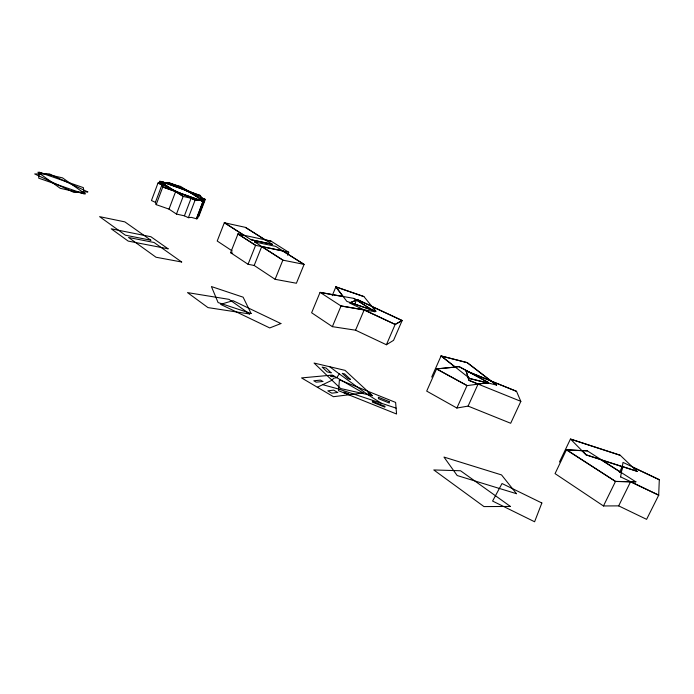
<?xml version="1.0" encoding="UTF-8"?>
<svg xmlns="http://www.w3.org/2000/svg" width="694" height="694" viewBox="0 0 694 694"><rect width="100%" height="100%" fill="white"/><g stroke="black" fill="none" stroke-linecap="round" stroke-linejoin="round"><path stroke-width="1.04" d="M581.824 450.692L566.434 449.816L555.053 473.62L603.459 505.961L618.666 505.874L646.6 519.338L658.693 495.221L659.3 479.675L623.004 462.404L620.601 476.978M622.249 466.663L621.269 472.683L601.065 459.818L622.249 466.663L619.395 472.475M158.917 183.294L159.637 181.377L160.678 181.628L159.958 183.546M155.395 202.353L161.945 184.882L157.989 183.06L151.457 200.523L155.395 202.353L156.176 204.635L169.006 209.128L176.467 214.073L184.396 215.825L188.386 217.682L191.423 217.378L196.584 218.81L203.116 201.13L196.818 217.526M156.176 204.635L162.786 187.024L161.945 184.882M164.105 184.916L164.868 182.886L183.893 189.679L190.139 192.542L201.529 199.733L198.961 199.898L179.651 193.027L173.292 190.104L162.118 182.956M169.006 209.128L175.634 191.596L162.786 187.024M176.467 214.073L183.173 196.419L159.663 181.308L180.501 186.382L204.149 201.303L183.173 196.419L175.634 191.596M184.396 215.825L191.084 198.293L195.101 200.132L198.102 199.95M188.386 217.682L195.101 200.132M198.684 216.667L205.285 199.499L201.347 197.695L200.228 195.508C189.011 192.238 180.102 185.853 168.885 182.791M224.362 222.67L251.167 239.803L272.343 244.331L245.468 227.372L224.336 222.731L217.213 241.018L232.273 250.976M282.883 251.072L304.076 264.44L296.39 283.247L275.102 279.309L254.178 265.464L248.062 264.284L230.608 252.694L237.955 234.017L244.045 235.335L224.336 222.731M248.062 264.284L255.6 245.338L237.981 233.947L271.042 241.104L288.713 252.295L287.533 255.201M254.178 265.464L261.699 246.622L282.857 260.146L304.102 264.379L275.683 246.361L254.481 241.92M275.102 279.309L282.857 260.146M332.209 295.67L335.861 286.917L363.856 296.598M335.861 286.917L343.166 296.616L320.047 292.426L311.623 312.76L332.365 326.648L341.032 305.993L364.133 309.984L395.155 324.462L402.121 320.567L371.837 306.47M354.781 304.102L356.447 300.146L350.349 302.671L372.331 310.209M332.365 326.648L355.554 330.197L364.133 309.984M355.554 330.197L386.393 344.745L395.155 324.462M402.121 320.567L393.55 340.346L386.393 344.745M431.703 377.085L441.063 355.987L467.201 362.684L491.179 381.127L516.466 391.347M488.593 382.75L459.064 366.658L436.561 368.87L426.689 391.104L456.878 408.029L468.086 406.103L510.689 423.271L520.821 401.427L516.501 391.269L466.056 370.891L468.953 380.399L520.864 401.349M456.878 408.029L466.993 385.647L488.628 382.672M468.086 406.103L478.045 384.164M559.459 462.039L570.425 439.102L620.115 455.299M603.459 505.961L615.483 481.471L630.551 481.827L658.693 495.221M618.666 505.874L630.551 481.827M329.685 366.736L339.262 373.901L336.807 377.675L333.684 378.204L331.992 380.243L317.358 387.235M436.561 368.87L467.027 385.56L436.526 368.948L455.203 367.117L441.063 355.987M455.273 366.961L459.098 366.579L488.663 382.594L478.114 383.999L468.988 380.321L466.09 370.813L491.248 380.98L496.557 385.057L469.829 378.516L441.098 355.909L467.236 362.615L496.522 385.135M205.285 199.499L202.37 199.681L204.123 201.373L197.452 218.714L196.584 218.81M630.638 481.645L635.904 481.775M587.245 450.909L566.469 449.729L615.526 481.384L635.86 481.862L587.289 450.822L581.902 450.519L586.109 454.796L601.151 459.654M341.066 305.924L374.977 311.693L354.009 298.42L320.081 292.356L341.032 305.993M230.608 252.694L232.646 253.093M288.739 252.226L255.6 245.338L237.955 234.017M261.751 246.483L282.944 250.933M251.202 239.734L272.369 244.262M271.016 241.165L265.195 239.907L245.442 227.441M191.136 198.163L198.154 199.82M201.139 200.523L203.16 201.008M165.762 182.86L160.678 181.628M162.786 182.002L160.722 181.498L160.939 182.045M165.814 182.739L172.815 184.448M487.266 382.923L469.786 378.594L467.886 377.102M323.048 384.78L338.672 389.065L396.083 408.124M622.336 466.489L637.075 471.252M201.087 200.653L203.264 201.425M466.021 370.969L469.248 372.27M357.436 299.687L402.156 320.489L395.19 324.393L349.42 302.94L357.462 299.608L371.897 306.332L375.888 311.259L346.844 301.387L335.887 286.848L363.89 296.529L375.853 311.328M632.451 467.079L659.257 479.762M620.644 476.891L658.736 495.134M353.983 298.498L374.942 311.771M380.937 402.98L367.837 394.66L339.262 373.901M254.507 241.85L282.883 260.077M159.637 181.377L161.199 182.982M566.434 449.816L615.483 481.471M161.251 182.852L161.997 184.751M348.657 393.966L348.631 394.47L343.756 392.509L343.79 392.015L348.657 393.966M39.15 172.233L38.717 178.176L83.983 193.886L83.384 187.649L39.15 172.233M339.427 379.826L338.533 390.696L396.56 414.014L395.623 402.425L339.427 379.826M541.858 502.994L534.597 521.767L492.584 501.059L502.022 483.527L541.858 502.994M280.905 323.56L269.749 327.941L220.579 304.354L232.976 300.658L280.905 323.56M363.283 392.995L333.432 396.699L301.534 377.918L332.331 375.081L363.283 392.995M337.709 392.474L331.801 393.177L327.794 390.826L333.727 390.141L337.709 392.474M322.849 381.483L316.143 382.16L313.783 380.772L320.507 380.121L322.849 381.483M332.799 375.671L330.318 375.905L331.663 376.686L334.144 376.452L332.799 375.671M205.311 199.438L195.127 200.072L158.015 182.99L168.911 182.722L205.311 199.438M87.765 191.9L73.911 192.412L34.7 173.951L49.335 173.873L87.765 191.9M510.42 506.447L483.97 506.585L433.785 469.951L460.538 470.758L510.42 506.447M249.667 313.983L207.983 307.598L187.519 292.608L229.055 299.357L249.667 313.983M181.689 262.002L156.011 257.24L128.564 237.487L154.051 242.484L181.689 262.002M168.095 248.808L128.19 241.087L111.213 228.803L150.919 236.749L168.095 248.808M150.832 240.219L125.371 235.188L99.606 216.649L124.859 221.88L150.832 240.219M85.145 193.843L60.274 188.334L37.901 172.233L62.538 177.881L85.145 193.843M371.646 395.25L370.275 394.938L367.889 392.726L369.26 393.038L371.646 395.25M372.435 395.701L340.615 388.519L314.078 363.057L345.039 370.353L372.435 395.701M331.099 372.791L327.16 371.871L322.163 367.1L326.076 368.02L331.099 372.791M350.375 379.306L348.041 378.768L342.272 373.372L344.58 373.91L350.375 379.306M516.501 493.694L457.19 475.537L443.96 457.068L501.536 474.922L516.501 493.694M637.031 471.339L586.066 454.882L570.459 439.016L620.158 455.212L637.031 471.339M251.098 313.497L218.09 302.558L211.418 286.561L243.117 297.179L251.098 313.497M203.29 201.364L162.812 186.964L160.592 181.29L200.254 195.448L203.29 201.364M384.814 406.276L372.4 401.288L372.409 402.147L384.858 407.152L384.814 406.276M389.23 401.626L378.395 397.272L378.438 398.668L389.317 403.041L389.23 401.626"/></g></svg>
